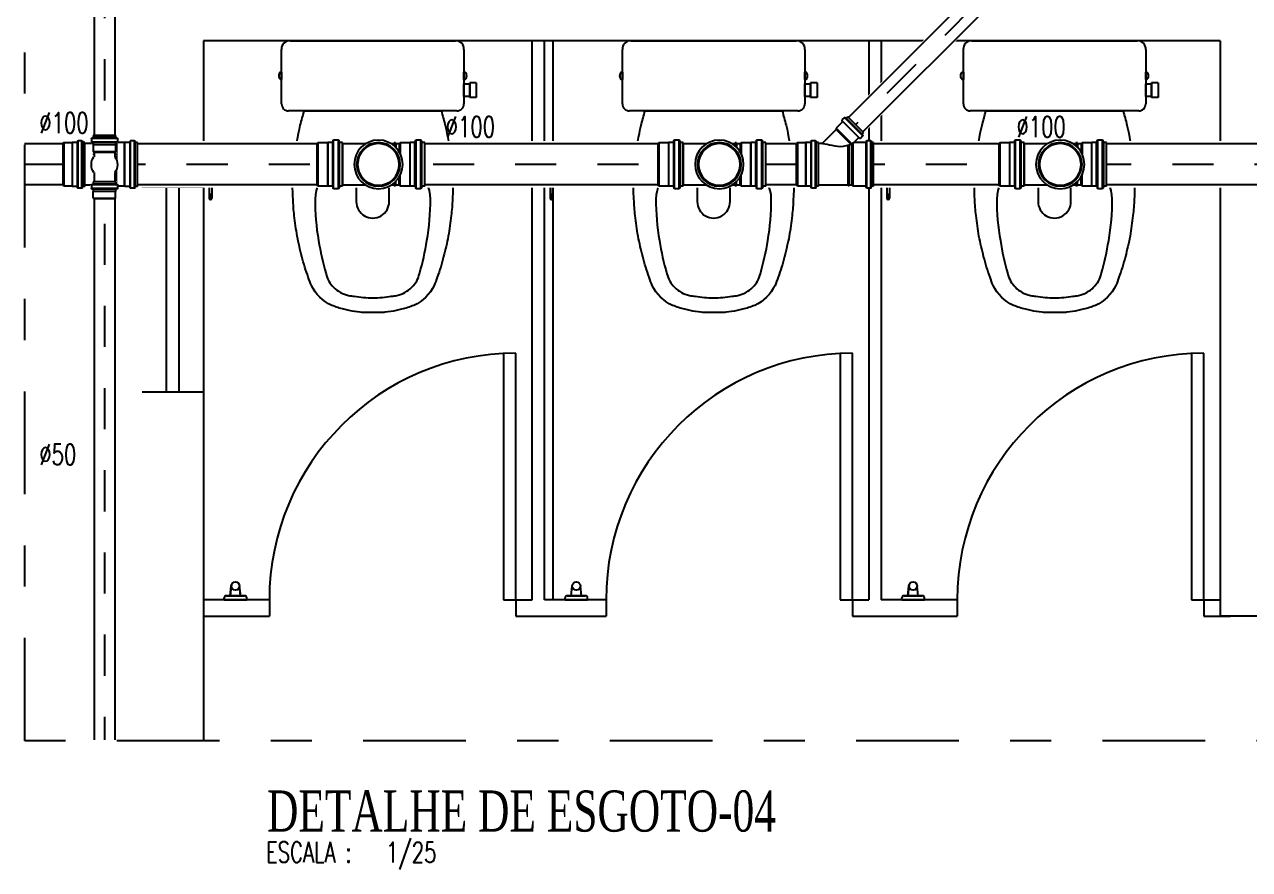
# Model space of a CAD drawing. Header units: inches. Extents: x 542787 to 543192, y 9574025 to 9574373.
# Drawn here: x 542827.79 to 542830.773, y 9574182.069 to 9574184.125 of the extents above; entities that cross this region are included whole.
import ezdxf

# ---------------------------------------------------------------- set-up
doc = ezdxf.new("R2010")
doc.units = ezdxf.units.IN
doc.header["$MEASUREMENT"] = 0
for name, pattern in [('DASHDOT', [1, 0.5, -0.25, 0, -0.25]), ('DASHDOT2', [0.5, 0.25, -0.125, 0, -0.125]), ('HIDDEN2', [4.7625, 3.175, -1.5875])]:
    doc.linetypes.add(name, pattern=pattern)
for name, color, linetype in [('CERCADURA', 7, 'Continuous'), ('EIXO', 8, 'Continuous'), ('I-ARQ', 8, 'Continuous'), ('I-ESGOTO', 6, 'Continuous'), ('I-NORMO_INST', 4, 'Continuous')]:
    doc.layers.add(name, color=color, linetype=linetype)
doc.styles.add('125', font='ROMANS.SHX', dxfattribs={"width": 0.7, "height": 0.25})
doc.styles.add('ROMANS', font='romans.shx', dxfattribs={"height": 0.025})
doc.styles.add('TITULO', font='times.ttf')

# ---------------------------------------------------------------- blocks, each defined once
blk = doc.blocks.new('*U158')
at = {"color": 2}
blk.add_wipeout([(0.0201, 0.0201), (1.4558, -1.4155), (1.4155, -1.4558), (-0.0201, -0.0201)], dxfattribs=at)
for p, q in [((0.0177, 0.0177), (1.4533, -1.418)), ((-0.0177, -0.0177), (1.418, -1.4533))]:
    blk.add_line(p, q)
at = {"layer": 'EIXO', "linetype": 'DASHDOT', "ltscale": 0.01}
blk.add_line((0, 0), (1.4356, -1.4356), dxfattribs=at)
blk = doc.blocks.new('*U310')
at = {"color": 2}
blk.add_wipeout([(0, 0.0569), (0.8618, 0.0569), (0.8618, -0.0569), (0, -0.0569)], dxfattribs=at)
for p, q in [((0, 0.05), (0.8618, 0.05)), ((0, -0.05), (0.8618, -0.05))]:
    blk.add_line(p, q)
at = {"layer": 'EIXO', "linetype": 'DASHDOT', "ltscale": 0.01}
blk.add_line((0, 0), (0.8618, 0), dxfattribs=at)
blk = doc.blocks.new('*U303')
at = {"color": 2}
blk.add_wipeout([(0, 0.0569), (4.4842, 0.0569), (4.4842, -0.0569), (0, -0.0569)], dxfattribs=at)
for p, q in [((0, 0.05), (4.4842, 0.05)), ((0, -0.05), (4.4842, -0.05))]:
    blk.add_line(p, q)
at = {"layer": 'EIXO', "linetype": 'DASHDOT', "ltscale": 0.01}
blk.add_line((0, 0), (4.4842, 0), dxfattribs=at)
blk = doc.blocks.new('A$C125A11A8')
for p, q in [((0, -0.0531), (0, 0.0531)), ((0, 0.0531), (0.0061, 0.0531)), ((0.0074, 0.0541), (0.0084, 0.0581)), ((0.0097, 0.0591), (0.0214, 0.0591)), ((0.0097, -0.0577), (0.0097, 0.0577)), ((0.0214, -0.0577), (0.0214, 0.0577)), ((0.023, 0.0543), (0.0227, 0.0578)), ((0.0244, 0.0531), (0.0357, 0.0531)), ((0.0244, -0.0531), (0.0244, 0.0531)), ((0.0357, -0.0531), (0.0357, 0.0531)), ((0.0357, 0.0531), (0.036, 0.0527)), ((0.036, 0.0527), (0.0597, 0.0527)), ((0.0597, 0.0527), (0.0597, 0.0255)), ((0.0597, 0.0527), (0.0621, 0.0503)), ((0.0621, 0.0503), (0.0709, 0.0503)), ((0.0709, 0.0503), (0.071, 0.0523)), ((0.0709, 0.0503), (0.0709, 0.0415)), ((0.071, 0.0523), (0.075, 0.0523)), ((0.0751, 0.0503), (0.075, 0.0523)), ((0.0751, 0.0503), (0.082, 0.0503)), ((0.0751, 0.0503), (0.0751, 0.0454)), ((0.1438, 0.0503), (0.2007, 0.0503)), ((0.2007, -0.0531), (0.2007, 0.0531)), ((0.2007, 0.0531), (0.2067, 0.0531)), ((0.208, 0.0541), (0.2091, 0.0581)), ((0.2104, 0.0591), (0.2221, 0.0591)), ((0.2104, -0.0577), (0.2104, 0.0577)), ((0.2221, -0.0577), (0.2221, 0.0577)), ((0.2237, 0.0543), (0.2234, 0.0578)), ((0.225, 0.0531), (0.2363, 0.0531)), ((0.2363, 0.0531), (0.2367, 0.0527)), ((0.2367, 0.0527), (0.2603, 0.0527)), ((0.2603, 0.0527), (0.2627, 0.0503)), ((0.2627, 0.0503), (0.2627, -0.0503)), ((0.0597, -0.0527), (0.0597, -0.0255)), ((0, -0.0531), (0.0061, -0.0531)), ((0.0074, -0.0541), (0.0084, -0.0581)), ((0.0097, -0.0591), (0.0214, -0.0591)), ((0.023, -0.0543), (0.0227, -0.0578)), ((0.0244, -0.0531), (0.0357, -0.0531)), ((0.0357, -0.0531), (0.036, -0.0527)), ((0.036, -0.0527), (0.0597, -0.0527)), ((0.0597, -0.0527), (0.0621, -0.0503)), ((0.0621, -0.0503), (0.0709, -0.0503)), ((0.0709, -0.0503), (0.0709, -0.0415)), ((0.0709, -0.0503), (0.071, -0.0523)), ((0.071, -0.0523), (0.075, -0.0523)), ((0.0751, -0.0503), (0.075, -0.0523)), ((0.0751, -0.0503), (0.0751, -0.0454)), ((0.0751, -0.0503), (0.082, -0.0503)), ((0.1438, -0.0503), (0.2007, -0.0503)), ((0.2007, -0.0531), (0.2067, -0.0531)), ((0.208, -0.0541), (0.2091, -0.0581)), ((0.2104, -0.0591), (0.2221, -0.0591)), ((0.2237, -0.0543), (0.2234, -0.0578)), ((0.225, -0.0531), (0.2363, -0.0531)), ((0.2363, -0.0531), (0.2367, -0.0527)), ((0.2367, -0.0527), (0.2603, -0.0527)), ((0.2603, -0.0527), (0.2627, -0.0503))]:
    blk.add_line(p, q)
at = {"color": 8}
for p, q in [((0.0071, -0.0531), (0.0071, 0.0531)), ((0.0231, -0.0531), (0.0231, 0.0531)), ((0.036, -0.0527), (0.036, 0.0527)), ((0.0621, 0.0503), (0.0621, 0.03)), ((0.2007, 0.0503), (0.2007, -0.0503)), ((0.2007, 0.0503), (0.2007, -0.0503)), ((0.2078, -0.0531), (0.2078, 0.0531)), ((0.2238, -0.0531), (0.2238, 0.0531)), ((0.2363, 0.0531), (0.2363, -0.0531)), ((0.2367, 0.0527), (0.2367, -0.0527)), ((0.2603, 0.0527), (0.2603, -0.0527)), ((0.0621, -0.0503), (0.0621, -0.03))]:
    blk.add_line(p, q, dxfattribs=at)
for radius in [0.0591, 0.0507]:
    blk.add_circle((0.1129, 0), radius)
blk.add_circle((0.1129, 0), 0.0531, dxfattribs=at)
for centre, start, end in [((0.0061, 0.0544), 270, 345), ((0.0097, 0.0577), 90, 165), ((0.0214, 0.0577), 5, 90), ((0.0244, 0.0544), 185, 270), ((0.2067, 0.0544), 270, 345), ((0.2104, 0.0577), 90, 165), ((0.2221, 0.0577), 5, 90), ((0.225, 0.0544), 185, 270), ((0.0061, -0.0544), 15, 90), ((0.0097, -0.0577), 195, 270), ((0.0214, -0.0577), 270, 355), ((0.0244, -0.0544), 90, 175), ((0.2067, -0.0544), 15, 90), ((0.2104, -0.0577), 195, 270), ((0.2221, -0.0577), 270, 355), ((0.225, -0.0544), 90, 175)]:
    blk.add_arc(centre, 0.00133, start, end)
blk = doc.blocks.new('te100100')
at = {"color": 2}
blk.add_wipeout([(0.1503, -0.0577), (0.1267, -0.0577), (0.1263, -0.058), (0.116, -0.058), (0.1159, -0.0588), (0.1103, -0.064), (0.0986, -0.064), (0.0931, -0.0598), (0.0926, -0.058), (0.0845, -0.058), (0.0845, -0.0553), (0.0333, -0.0553), (0.0015, -0.0653), (-0.0327, -0.0553), (-0.0329, -0.0573), (-0.0447, -0.0573), (-0.0449, -0.0553), (-0.0479, -0.0553), (-0.0503, -0.0577), (-0.074, -0.0577), (-0.0743, -0.058), (-0.0847, -0.058), (-0.0848, -0.0588), (-0.0904, -0.064), (-0.1021, -0.064), (-0.1075, -0.0598), (-0.108, -0.058), (-0.1118, -0.058), (-0.1118, 0.0568), (-0.108, 0.0568), (-0.1075, 0.0586), (-0.1021, 0.0628), (-0.0904, 0.0628), (-0.0848, 0.0576), (-0.0847, 0.0568), (-0.0743, 0.0568), (-0.074, 0.0565), (-0.0503, 0.0565), (-0.0479, 0.0541), (-0.0449, 0.0541), (-0.0447, 0.0561), (-0.0329, 0.0561), (-0.0327, 0.0541), (0.0001, 0.0633), (0.0333, 0.0541), (0.0845, 0.0541), (0.0845, 0.0568), (0.0926, 0.0568), (0.0931, 0.0586), (0.0986, 0.0628), (0.1103, 0.0628), (0.1159, 0.0576), (0.116, 0.0568), (0.1263, 0.0568), (0.1267, 0.0565), (0.1503, 0.0565), (0.1509, 0.0515), (0.1509, -0.0527)], dxfattribs=at)
blk.add_blockref('A$C125A11A8', (-0.1118, -0.0006), dxfattribs=at)
blk = doc.blocks.new('A$C01993D97')
for p, q in [((0, -0.0533), (0, 0.0532)), ((0, 0.0532), (0.0044, 0.0532)), ((0.0062, 0.0569), (0.0054, 0.054)), ((0.0072, 0.0576), (0.0166, 0.0576)), ((0.0072, -0.0567), (0.0072, 0.0566)), ((0.0166, -0.0567), (0.0166, 0.0566)), ((0.0176, 0.0567), (0.0178, 0.0542)), ((0.0188, 0.0532), (0.0309, 0.0532)), ((0.0309, -0.0533), (0.0309, 0.0532)), ((0.0309, 0.0532), (0.0312, 0.053)), ((0.0312, 0.053), (0.0509, 0.053)), ((0.0509, 0.053), (0.0509, 0.0119)), ((0.0509, 0.053), (0.0531, 0.0508)), ((0.0531, 0.0508), (0.0593, 0.0508)), ((0.0593, 0.0508), (0.0594, 0.0523)), ((0.0594, 0.0523), (0.0594, 0.0239)), ((0.0594, 0.0523), (0.0624, 0.0523)), ((0.0624, 0.0523), (0.0624, 0.0262)), ((0.0625, 0.0508), (0.0624, 0.0523)), ((0.0625, 0.0508), (0.128, 0.0508)), ((0.128, -0.0533), (0.128, 0.0532)), ((0.128, 0.0532), (0.1324, 0.0532)), ((0.1342, 0.0569), (0.1334, 0.054)), ((0.1352, 0.0576), (0.1446, 0.0576)), ((0.1352, -0.0567), (0.1352, 0.0566)), ((0.1446, -0.0567), (0.1446, 0.0566)), ((0.1456, 0.0567), (0.1458, 0.0542)), ((0.1468, 0.0532), (0.1589, 0.0532)), ((0.1589, 0.0532), (0.1592, 0.053)), ((0.1789, 0.053), (0.1592, 0.053)), ((0.1789, 0.053), (0.1811, 0.0508)), ((0.1811, -0.0508), (0.1811, 0.0508)), ((0.0509, -0.053), (0.0509, -0.0119)), ((0.0594, -0.0523), (0.0594, -0.0239)), ((0.0624, -0.0523), (0.0624, -0.0262)), ((0, -0.0533), (0.0044, -0.0533)), ((0.0062, -0.0569), (0.0054, -0.054)), ((0.0072, -0.0577), (0.0166, -0.0577)), ((0.0176, -0.0567), (0.0178, -0.0542)), ((0.0188, -0.0533), (0.0309, -0.0533)), ((0.0309, -0.0533), (0.0312, -0.053)), ((0.0312, -0.053), (0.0509, -0.053)), ((0.0509, -0.053), (0.0531, -0.0508)), ((0.0531, -0.0508), (0.0593, -0.0508)), ((0.0593, -0.0508), (0.0594, -0.0523)), ((0.0594, -0.0523), (0.0624, -0.0523)), ((0.0625, -0.0508), (0.0624, -0.0523)), ((0.0625, -0.0508), (0.128, -0.0508)), ((0.128, -0.0533), (0.1324, -0.0533)), ((0.1342, -0.0569), (0.1334, -0.054)), ((0.1352, -0.0577), (0.1446, -0.0577)), ((0.1456, -0.0567), (0.1458, -0.0542)), ((0.1468, -0.0533), (0.1589, -0.0533)), ((0.1589, -0.0533), (0.1592, -0.053)), ((0.1592, -0.053), (0.1789, -0.053)), ((0.1789, -0.053), (0.1811, -0.0508))]:
    blk.add_line(p, q)
at = {"color": 8}
for p, q in [((0.0052, -0.0533), (0.0052, 0.0532)), ((0.0179, -0.0533), (0.0179, 0.0532)), ((0.0312, -0.053), (0.0312, 0.053)), ((0.0531, 0.0508), (0.0531, 0.0163)), ((0.0593, 0.0508), (0.0593, 0.0238)), ((0.0625, 0.0508), (0.0625, 0.0263)), ((0.128, -0.0508), (0.128, 0.0508)), ((0.128, -0.0508), (0.128, 0.0508)), ((0.1332, -0.0533), (0.1332, 0.0532)), ((0.1459, -0.0533), (0.1459, 0.0532)), ((0.1589, 0.0532), (0.1589, -0.0533)), ((0.1592, 0.053), (0.1592, -0.053)), ((0.1789, 0.053), (0.1789, -0.053)), ((0.0531, -0.0508), (0.0531, -0.0163)), ((0.0593, -0.0508), (0.0593, -0.0238)), ((0.0625, -0.0508), (0.0625, -0.0263))]:
    blk.add_line(p, q, dxfattribs=at)
for radius in [0.0318, 0.0256]:
    blk.add_circle((0.0804, 0), radius)
blk.add_circle((0.0804, 0), 0.0273, dxfattribs=at)
for centre, start, end in [((0.0044, 0.0542), 270, 345), ((0.0072, 0.0566), 90, 165), ((0.0166, 0.0566), 5, 90), ((0.0188, 0.0542), 185, 270), ((0.1324, 0.0542), 270, 345), ((0.1352, 0.0566), 90, 165), ((0.1446, 0.0566), 5, 90), ((0.1468, 0.0542), 185, 270), ((0.0044, -0.0543), 15, 90), ((0.0072, -0.0567), 195, 270), ((0.0166, -0.0567), 270, 355), ((0.0188, -0.0543), 90, 175), ((0.1324, -0.0543), 15, 90), ((0.1352, -0.0567), 195, 270), ((0.1446, -0.0567), 270, 355), ((0.1468, -0.0543), 90, 175)]:
    blk.add_arc(centre, 0.001, start, end)
blk = doc.blocks.new('*U129')
at = {"color": 2}
blk.add_wipeout([(0.1019, -0.0526), (0.1008, -0.0564), (0.0811, -0.0564), (0.0808, -0.0567), (0.0692, -0.0567), (0.0691, -0.0577), (0.0654, -0.0611), (0.0559, -0.0611), (0.0523, -0.0583), (0.0519, -0.0567), (0.0461, -0.0567), (0.0461, -0.0542), (-0.0142, -0.0542), (-0.0143, -0.0557), (-0.0223, -0.0557), (-0.0224, -0.0542), (-0.025, -0.0542), (-0.0272, -0.0564), (-0.0469, -0.0564), (-0.0472, -0.0567), (-0.0588, -0.0567), (-0.0589, -0.0577), (-0.0626, -0.0611), (-0.0721, -0.0611), (-0.0757, -0.0583), (-0.0761, -0.0567), (-0.0792, -0.0567), (-0.0792, 0.0553), (-0.0761, 0.0553), (-0.0757, 0.0569), (-0.0721, 0.0597), (-0.0626, 0.0597), (-0.0589, 0.0563), (-0.0588, 0.0553), (-0.0453, 0.0553), (-0.0453, 0.0551), (-0.0272, 0.0551), (-0.025, 0.0529), (-0.0224, 0.0529), (-0.0223, 0.0544), (-0.0143, 0.0544), (-0.0142, 0.0529), (0.0461, 0.0529), (0.0461, 0.0553), (0.0519, 0.0553), (0.0523, 0.0569), (0.0559, 0.0597), (0.0654, 0.0597), (0.0691, 0.0563), (0.0692, 0.0553), (0.0827, 0.0553), (0.0827, 0.055), (0.1008, 0.055), (0.1019, 0.0513)], dxfattribs=at)
blk.add_blockref('A$C01993D97', (-0.0792, -0.0007), dxfattribs=at)
blk = doc.blocks.new('*U130')
at = {"color": 2}
blk.add_wipeout([(-0.0497, 0.034), (-0.0465, 0.0316), (-0.046, 0.0296), (-0.0403, 0.0296), (-0.0403, 0.0276), (-0.0207, 0.0276), (-0.0009, 0.0353), (0.0209, 0.0276), (0.0211, 0.0291), (0.0282, 0.0291), (0.0283, 0.028), (0.0297, 0.0294), (0.0465, 0.0294), (0.0467, 0.0296), (0.0511, 0.0296), (0.0513, 0.031), (0.0545, 0.034), (0.0633, 0.034), (0.0665, 0.0316), (0.067, 0.0296), (0.0704, 0.0296), (0.0704, -0.0297), (0.067, -0.0297), (0.0665, -0.0317), (0.0633, -0.0342), (0.0545, -0.0342), (0.0513, -0.0312), (0.0511, -0.0297), (0.0451, -0.0297), (0.0451, -0.0295), (0.0297, -0.0295), (0.0283, -0.0282), (0.0282, -0.0292), (0.0211, -0.0292), (0.0209, -0.0277), (0.0006, -0.0355), (-0.0207, -0.0277), (-0.0403, -0.0277), (-0.0403, -0.0297), (-0.046, -0.0297), (-0.0465, -0.0317), (-0.0497, -0.0342), (-0.0585, -0.0342), (-0.0617, -0.0312), (-0.0619, -0.0297), (-0.0663, -0.0297), (-0.0666, -0.0295), (-0.0833, -0.0295), (-0.0841, -0.0264), (-0.0841, 0.0262), (-0.0833, 0.0293), (-0.0666, 0.0293), (-0.0663, 0.0296), (-0.0619, 0.0296), (-0.0617, 0.031), (-0.0585, 0.034)], dxfattribs=at)
for p, q in [((-0.0594, 0.0308), (-0.0597, 0.0282)), ((-0.0497, 0.0317), (-0.0585, 0.0317)), ((-0.0585, 0.0307), (-0.0585, -0.0309)), ((-0.0497, 0.0307), (-0.0497, -0.0309)), ((-0.0487, 0.031), (-0.0479, 0.028)), ((0.0536, 0.0308), (0.0533, 0.0282)), ((0.0538, 0.0307), (0.0538, -0.0309)), ((0.0633, 0.0317), (0.0545, 0.0317)), ((0.0633, 0.0307), (0.0633, -0.0309)), ((0.0643, 0.031), (0.0651, 0.028)), ((-0.0824, 0.027), (-0.0841, 0.0253)), ((-0.0841, 0.0253), (-0.0841, -0.0254)), ((-0.0824, 0.027), (-0.0656, 0.027)), ((-0.0654, 0.0273), (-0.0656, 0.027)), ((-0.0607, 0.0273), (-0.0654, 0.0273)), ((-0.0426, 0.0273), (-0.047, 0.0273)), ((-0.0426, 0.0273), (-0.0426, -0.0274)), ((-0.0199, 0.0253), (-0.0426, 0.0253)), ((0.0288, 0.0253), (0.0185, 0.0253)), ((0.023, 0.0253), (0.0232, 0.0268)), ((0.0261, 0.0268), (0.0232, 0.0268)), ((0.0262, 0.0253), (0.0261, 0.0268)), ((0.0306, 0.0271), (0.0288, 0.0253)), ((0.0306, 0.0271), (0.0306, -0.0272)), ((0.0474, 0.0271), (0.0306, 0.0271)), ((0.0476, 0.0273), (0.0474, 0.0271)), ((0.0476, 0.0273), (0.0476, -0.0274)), ((0.0523, 0.0273), (0.0476, 0.0273)), ((0.0704, 0.0273), (0.066, 0.0273)), ((0.0704, 0.0273), (0.0704, -0.0274)), ((-0.0824, -0.0272), (-0.0841, -0.0254)), ((-0.0824, -0.0272), (-0.0656, -0.0272)), ((-0.0654, -0.0274), (-0.0656, -0.0272)), ((-0.0607, -0.0274), (-0.0654, -0.0274)), ((-0.0594, -0.031), (-0.0597, -0.0283)), ((-0.0487, -0.0311), (-0.0479, -0.0282)), ((-0.0426, -0.0274), (-0.047, -0.0274)), ((-0.0199, -0.0254), (-0.0426, -0.0254)), ((0.0288, -0.0254), (0.0185, -0.0254)), ((0.023, -0.0254), (0.0232, -0.0269)), ((0.0261, -0.0269), (0.0232, -0.0269)), ((0.0262, -0.0254), (0.0261, -0.0269)), ((0.0306, -0.0272), (0.0288, -0.0254)), ((0.0474, -0.0272), (0.0306, -0.0272)), ((0.0476, -0.0274), (0.0474, -0.0272)), ((0.0523, -0.0274), (0.0476, -0.0274)), ((0.0536, -0.031), (0.0533, -0.0283)), ((0.0643, -0.0311), (0.0651, -0.0282)), ((0.0704, -0.0274), (0.066, -0.0274)), ((-0.0497, -0.0319), (-0.0585, -0.0319)), ((0.0633, -0.0319), (0.0545, -0.0319))]:
    blk.add_line(p, q)
at = {"color": 8}
for p, q in [((-0.0824, -0.0272), (-0.0824, 0.027)), ((-0.0656, 0.027), (-0.0656, -0.0272)), ((-0.0654, -0.0274), (-0.0654, 0.0273)), ((-0.0598, 0.0273), (-0.0598, -0.0274)), ((-0.0477, 0.0273), (-0.0477, -0.0274)), ((-0.0426, 0.0253), (-0.0426, -0.0254)), ((0.0288, 0.0253), (0.0288, -0.0254)), ((0.0474, 0.0271), (0.0474, -0.0272)), ((0.0532, 0.0273), (0.0532, -0.0274)), ((0.0653, 0.0273), (0.0653, -0.0274))]:
    blk.add_line(p, q, dxfattribs=at)
for centre, radius, start, end in [((-0.0585, 0.0307), 0.001, 90, 175), ((-0.0497, 0.0307), 0.001, 15, 90), ((-0.0007, -0.0001), 0.0318, 52.8607, 127.1393), ((0.0545, 0.0307), 0.001, 90, 175), ((0.0633, 0.0307), 0.001, 15, 90), ((-0.0607, 0.0283), 0.001, 270, 355), ((-0.047, 0.0283), 0.001, 195, 270), ((0.0523, 0.0283), 0.001, 270, 355), ((0.066, 0.0283), 0.001, 195, 270), ((-0.0607, -0.0284), 0.001, 5, 90), ((-0.047, -0.0284), 0.001, 90, 165), ((-0.0007, -0.0001), 0.0318, 232.8607, 307.1393), ((0.0523, -0.0284), 0.001, 5, 90), ((0.066, -0.0284), 0.001, 90, 165), ((-0.0585, -0.0309), 0.001, 185, 270), ((-0.0497, -0.0309), 0.001, 270, 345), ((0.0545, -0.0309), 0.001, 185, 270), ((0.0633, -0.0309), 0.001, 270, 345)]:
    blk.add_arc(centre, radius, start, end)
blk = doc.blocks.new('*U177')
at = {"color": 2}
blk.add_wipeout([(0.0546, 0.0258), (0.0549, 0.0256), (0.0549, 0.0134), (0.0593, 0.013), (0.0593, -0.0009), (0.0549, -0.002), (0.0549, -0.0076), (0.0524, -0.0076), (0.0524, -0.0765), (0.0539, -0.0766), (0.0539, -0.0825), (0.0524, -0.0827), (0.0524, -0.0867), (0.0549, -0.0892), (0.0549, -0.1211), (0.0593, -0.1215), (0.0593, -0.1354), (0.0549, -0.1365), (0.0549, -0.1421), (-0.0549, -0.1421), (-0.0549, -0.1365), (-0.0593, -0.1354), (-0.0593, -0.1215), (-0.0549, -0.1211), (-0.0549, -0.0959), (-0.0632, -0.1042), (-0.0603, -0.1076), (-0.0697, -0.1169), (-0.0736, -0.1146), (-0.0775, -0.1185), (-0.1185, -0.0775), (-0.1146, -0.0736), (-0.1169, -0.0697), (-0.1076, -0.0603), (-0.1042, -0.0632), (-0.0889, -0.0479), (-0.0861, -0.0479), (-0.0524, -0.0143), (-0.0524, -0.0076), (-0.0549, -0.0076), (-0.0549, -0.002), (-0.0593, -0.0009), (-0.0593, 0.013), (-0.0549, 0.0134), (-0.0549, 0.0256), (-0.0546, 0.0258), (-0.0546, 0.0456), (-0.0515, 0.0487), (0.0515, 0.0487), (0.0546, 0.0456)], dxfattribs=at)
for p, q in [((-0.053, 0.0449), (-0.0508, 0.0471)), ((-0.053, 0.0449), (-0.053, 0.0252)), ((0.0508, 0.0471), (-0.0508, 0.0471)), ((0.053, 0.0449), (0.0508, 0.0471)), ((0.053, 0.0252), (0.053, 0.0449)), ((-0.0577, 0.0012), (-0.0577, 0.0106)), ((-0.0569, 0.0002), (-0.054, -0.0006)), ((-0.0567, 0.0116), (-0.0542, 0.0118)), ((0.0566, 0.0106), (-0.0567, 0.0106)), ((0.0566, 0.0012), (-0.0567, 0.0012)), ((-0.0533, 0.0249), (-0.053, 0.0252)), ((-0.0533, 0.0128), (-0.0533, 0.0249)), ((0.0532, 0.0249), (0.053, 0.0252)), ((0.0532, 0.0128), (0.0532, 0.0249)), ((0.0569, 0.0002), (0.054, -0.0006)), ((0.0567, 0.0116), (0.0542, 0.0118)), ((0.0576, 0.0012), (0.0576, 0.0106)), ((-0.0854, -0.0496), (-0.0508, -0.0149)), ((-0.0533, -0.006), (-0.0533, -0.0016)), ((0.0532, -0.006), (-0.0533, -0.006)), ((-0.0508, -0.0149), (-0.0508, -0.006)), ((0.0508, -0.078), (0.0508, -0.006)), ((0.0532, -0.006), (0.0532, -0.0016)), ((-0.1034, -0.0648), (-0.0883, -0.0496)), ((-0.0883, -0.0496), (-0.0505, -0.0873)), ((-0.0883, -0.0496), (-0.0854, -0.0496)), ((-0.1162, -0.0775), (-0.1131, -0.0745)), ((-0.0775, -0.1162), (-0.1162, -0.0775)), ((-0.1145, -0.0706), (-0.113, -0.0733)), ((-0.1144, -0.0694), (-0.1082, -0.0632)), ((-0.0701, -0.1136), (-0.1136, -0.0701)), ((-0.0634, -0.1069), (-0.1069, -0.0634)), ((-0.1068, -0.0631), (-0.1048, -0.0648)), ((-0.048, -0.0812), (0.0508, -0.0812)), ((-0.0479, -0.0811), (0.0523, -0.0811)), ((-0.0469, -0.078), (0.0508, -0.078)), ((-0.0469, -0.0781), (0.0523, -0.0781)), ((0.0508, -0.078), (0.0523, -0.0781)), ((0.0508, -0.0812), (0.0523, -0.0811)), ((0.0508, -0.0874), (0.0508, -0.0812)), ((0.0532, -0.0898), (0.0508, -0.0874)), ((0.0523, -0.0811), (0.0523, -0.0781)), ((-0.0775, -0.1162), (-0.0745, -0.1131)), ((-0.0706, -0.1145), (-0.0733, -0.113)), ((-0.0694, -0.1144), (-0.0632, -0.1082)), ((-0.0648, -0.1034), (-0.055, -0.0936)), ((-0.0631, -0.1068), (-0.0648, -0.1048)), ((-0.0533, -0.1217), (-0.0533, -0.0943)), ((-0.0518, -0.0898), (0.0532, -0.0898)), ((0.0532, -0.1217), (0.0532, -0.0898)), ((-0.0577, -0.1333), (-0.0577, -0.1239)), ((-0.0569, -0.1343), (-0.054, -0.1351)), ((-0.0567, -0.1229), (-0.0542, -0.1227)), ((0.0566, -0.1239), (-0.0567, -0.1239)), ((0.0566, -0.1333), (-0.0567, -0.1333)), ((-0.0533, -0.1405), (-0.0533, -0.1361)), ((0.0532, -0.1405), (-0.0533, -0.1405)), ((0.0532, -0.1405), (0.0532, -0.1361)), ((0.0569, -0.1343), (0.054, -0.1351)), ((0.0567, -0.1229), (0.0542, -0.1227)), ((0.0576, -0.1333), (0.0576, -0.1239))]:
    blk.add_line(p, q)
at = {"color": 8}
for p, q in [((-0.053, 0.0449), (0.053, 0.0449)), ((-0.0533, 0.0249), (0.0532, 0.0249)), ((0.0532, 0.0119), (-0.0533, 0.0119)), ((-0.053, 0.0252), (0.053, 0.0252)), ((0.0532, -0.0008), (-0.0533, -0.0008)), ((0.0508, -0.006), (-0.0508, -0.006)), ((-0.0496, -0.0853), (-0.0854, -0.0496)), ((-0.0739, -0.1126), (-0.1126, -0.0739)), ((-0.0654, -0.1041), (-0.1041, -0.0654)), ((-0.0506, -0.0874), (0.0508, -0.0874)), ((0.0532, -0.1226), (-0.0533, -0.1226)), ((0.0532, -0.1353), (-0.0533, -0.1353))]:
    blk.add_line(p, q, dxfattribs=at)
blk.add_lwpolyline([(-0.0512, -0.0158, -0.013476), (-0.0471, -0.0389, -0.106485), (-0.0442, -0.0672, -0.09207), (-0.0538, -0.0935, -0.112954)], format="xyb")
blk.add_lwpolyline([(-0.0506, -0.0874), (-0.0504, -0.0874), (-0.0505, -0.0873, -0.000362)], format="xyb", close=True)
for centre, start, end in [((-0.0567, 0.0106), 95, 180), ((-0.0567, 0.0012), 180, 255), ((-0.0543, 0.0128), 275, 360), ((0.0542, 0.0128), 180, 265), ((0.0566, 0.0106), 360, 85), ((0.0566, 0.0012), 285, 360), ((-0.0543, -0.0016), 360, 75), ((-0.0518, -0.0149), 304.2682, 360), ((0.0542, -0.0016), 105, 180), ((-0.1136, -0.0701), 135, 210), ((-0.1138, -0.0738), 315, 30), ((-0.1074, -0.0639), 50, 135), ((-0.1041, -0.0641), 230, 315), ((-0.0738, -0.1138), 60, 135), ((-0.0701, -0.1136), 240, 315), ((-0.0641, -0.1041), 135, 220), ((-0.0639, -0.1074), 315, 40), ((-0.0543, -0.0943), 360, 135), ((-0.0567, -0.1239), 95, 180), ((-0.0567, -0.1333), 180, 255), ((-0.0543, -0.1217), 275, 360), ((-0.0543, -0.1361), 360, 75), ((0.0542, -0.1217), 180, 265), ((0.0542, -0.1361), 105, 180), ((0.0566, -0.1239), 360, 85), ((0.0566, -0.1333), 285, 360)]:
    blk.add_arc(centre, 0.001, start, end)
blk = doc.blocks.new('*U312')
at = {"color": 2}
blk.add_wipeout([(0.0285, 0), (0.0285, -1.856), (-0.0285, -1.856), (-0.0285, 0)], dxfattribs=at)
for p, q in [((-0.025, 0), (-0.025, -1.856)), ((0.025, 0), (0.025, -1.856))]:
    blk.add_line(p, q)
at = {"layer": 'EIXO', "linetype": 'DASHDOT', "ltscale": 0.01}
blk.add_line((0, 0), (0, -1.856), dxfattribs=at)
blk = doc.blocks.new('TITOLO HS')
at = {"color": 253, "style": 'ROMANS', "width": 0.7}
blk.add_text('ESCALA :', height=0.002, dxfattribs=at).set_placement((-0.00005, -0.00001))
at = {"style": 'TITULO', "width": 0.7}
blk.add_attdef('LNOME', (0.00006, 0.003), '', height=0.006, dxfattribs=at)
at = {"color": 253, "style": 'ROMANS', "width": 0.7}
blk.add_attdef('LESC', (0.01163, -0.00003), '', height=0.002, dxfattribs=at)

msp = doc.modelspace()

# ---------------------------------------------------------------- linework, layer by layer
at = {"layer": 'I-ARQ'}
for p, q in [((542828.2265, 9574184.0851), (542828.2265, 9574182.3822)), ((542830.7015, 9574184.0851), (542828.2265, 9574184.0851)), ((542828.4371, 9574184.0851), (542828.8395, 9574184.0851)), ((542829.0265, 9574182.7251), (542829.0265, 9574184.0851)), ((542829.0565, 9574182.7251), (542829.0565, 9574184.0851)), ((542829.0765, 9574184.0851), (542829.0765, 9574182.7251)), ((542829.2671, 9574184.0851), (542829.6695, 9574184.0851)), ((542829.8465, 9574184.0851), (542829.8465, 9574182.7251)), ((542829.8765, 9574184.0851), (542829.8765, 9574182.7251)), ((542830.0971, 9574184.0851), (542830.4995, 9574184.0851)), ((542830.7015, 9574184.0851), (542830.7015, 9574182.7251)), ((542828.4163, 9574183.9318), (542828.4163, 9574184.0643)), ((542828.8603, 9574184.0643), (542828.8603, 9574183.9318)), ((542829.2463, 9574183.9318), (542829.2463, 9574184.0643)), ((542829.6903, 9574184.0643), (542829.6903, 9574183.9318)), ((542830.0763, 9574183.9318), (542830.0763, 9574184.0643)), ((542830.5203, 9574184.0643), (542830.5203, 9574183.9318)), ((542828.8433, 9574183.9151), (542828.4333, 9574183.9151)), ((542829.6733, 9574183.9151), (542829.2633, 9574183.9151)), ((542830.5033, 9574183.9151), (542830.0933, 9574183.9151)), ((542828.2285, 9574183.7701), (542828.2285, 9574183.8001)), ((542828.2579, 9574183.7967), (542828.2285, 9574183.7967)), ((542828.2402, 9574183.8228), (542828.2402, 9574183.7967)), ((542828.2402, 9574183.819), (542828.2462, 9574183.819)), ((542828.2402, 9574183.8169), (542828.2462, 9574183.8169)), ((542828.2402, 9574183.8128), (542828.2462, 9574183.8128)), ((542828.2462, 9574183.8228), (542828.2462, 9574183.7967)), ((542828.2579, 9574183.7722), (542828.2579, 9574183.798)), ((542828.2615, 9574183.7722), (542828.2615, 9574183.798)), ((542829.0585, 9574183.7701), (542829.0585, 9574183.8001)), ((542829.0879, 9574183.7967), (542829.0585, 9574183.7967)), ((542829.0702, 9574183.8228), (542829.0702, 9574183.7967)), ((542829.0702, 9574183.819), (542829.0762, 9574183.819)), ((542829.0702, 9574183.8169), (542829.0762, 9574183.8169)), ((542829.0702, 9574183.8128), (542829.0762, 9574183.8128)), ((542829.0762, 9574183.8228), (542829.0762, 9574183.7967)), ((542829.0879, 9574183.7722), (542829.0879, 9574183.798)), ((542829.0915, 9574183.7722), (542829.0915, 9574183.798)), ((542829.8785, 9574183.7701), (542829.8785, 9574183.8001)), ((542829.9079, 9574183.7967), (542829.8785, 9574183.7967)), ((542829.8902, 9574183.8228), (542829.8902, 9574183.7967)), ((542829.8902, 9574183.819), (542829.8962, 9574183.819)), ((542829.8902, 9574183.8169), (542829.8962, 9574183.8169)), ((542829.8902, 9574183.8128), (542829.8962, 9574183.8128)), ((542829.8962, 9574183.8228), (542829.8962, 9574183.7967)), ((542829.9079, 9574183.7722), (542829.9079, 9574183.798)), ((542829.9115, 9574183.7722), (542829.9115, 9574183.798)), ((542828.2579, 9574183.7735), (542828.2285, 9574183.7735)), ((542828.2402, 9574183.7735), (542828.2402, 9574183.7021)), ((542828.2462, 9574183.7735), (542828.2462, 9574183.7021)), ((542829.0879, 9574183.7735), (542829.0585, 9574183.7735)), ((542829.0702, 9574183.7735), (542829.0702, 9574183.7021)), ((542829.0762, 9574183.7735), (542829.0762, 9574183.7021)), ((542829.9079, 9574183.7735), (542829.8785, 9574183.7735)), ((542829.8902, 9574183.7735), (542829.8902, 9574183.7021)), ((542829.8962, 9574183.7735), (542829.8962, 9574183.7021)), ((542828.0965, 9574183.7501), (542828.2065, 9574183.7501)), ((542828.2402, 9574183.7121), (542828.2462, 9574183.7121)), ((542829.0702, 9574183.7121), (542829.0762, 9574183.7121)), ((542829.8902, 9574183.7121), (542829.8962, 9574183.7121)), ((542828.2402, 9574183.707), (542828.2462, 9574183.707)), ((542828.2402, 9574183.7038), (542828.2462, 9574183.7038)), ((542828.2404, 9574183.7012), (542828.2461, 9574183.7012)), ((542829.0702, 9574183.707), (542829.0762, 9574183.707)), ((542829.0702, 9574183.7038), (542829.0762, 9574183.7038)), ((542829.0704, 9574183.7012), (542829.0761, 9574183.7012)), ((542829.8902, 9574183.707), (542829.8962, 9574183.707)), ((542829.8902, 9574183.7038), (542829.8962, 9574183.7038)), ((542829.8904, 9574183.7012), (542829.8961, 9574183.7012)), ((542828.9565, 9574183.3251), (542828.9565, 9574182.7251)), ((542828.9865, 9574182.7251), (542828.9865, 9574183.3251)), ((542829.7765, 9574183.3251), (542829.7765, 9574182.7251)), ((542829.8065, 9574182.7251), (542829.8065, 9574183.3251)), ((542830.6315, 9574183.3251), (542830.6315, 9574182.7251)), ((542830.6615, 9574182.7251), (542830.6615, 9574183.3251)), ((542828.2913, 9574182.7351), (542828.2938, 9574182.7586)), ((542828.2916, 9574182.7351), (542828.2942, 9574182.7586)), ((542828.3163, 9574182.7351), (542828.3138, 9574182.7586)), ((542828.3167, 9574182.7351), (542828.3142, 9574182.7586)), ((542829.1213, 9574182.7351), (542829.1238, 9574182.7586)), ((542829.1216, 9574182.7351), (542829.1242, 9574182.7586)), ((542829.1463, 9574182.7351), (542829.1438, 9574182.7586)), ((542829.1467, 9574182.7351), (542829.1442, 9574182.7586)), ((542829.9413, 9574182.7351), (542829.9438, 9574182.7586)), ((542829.9416, 9574182.7351), (542829.9442, 9574182.7586)), ((542829.9663, 9574182.7351), (542829.9638, 9574182.7586)), ((542829.9667, 9574182.7351), (542829.9642, 9574182.7586)), ((542828.3865, 9574182.7251), (542828.2265, 9574182.7251)), ((542828.2766, 9574182.7251), (542828.2766, 9574182.7301)), ((542828.2766, 9574182.7251), (542828.2766, 9574182.7301)), ((542828.2766, 9574182.7251), (542828.3314, 9574182.7251)), ((542828.3314, 9574182.7251), (542828.2766, 9574182.7251)), ((542828.2816, 9574182.7351), (542828.3264, 9574182.7351)), ((542828.3264, 9574182.7351), (542828.2816, 9574182.7351)), ((542828.3314, 9574182.7251), (542828.3314, 9574182.7301)), ((542828.3314, 9574182.7251), (542828.3314, 9574182.7301)), ((542828.3865, 9574182.7251), (542828.3865, 9574182.6851)), ((542828.9565, 9574182.7251), (542828.9865, 9574182.7251)), ((542828.9865, 9574182.7251), (542828.9865, 9574182.6851)), ((542828.9865, 9574182.7251), (542829.0265, 9574182.7251)), ((542829.2065, 9574182.7251), (542829.0565, 9574182.7251)), ((542829.1066, 9574182.7251), (542829.1066, 9574182.7301)), ((542829.1066, 9574182.7251), (542829.1066, 9574182.7301)), ((542829.1066, 9574182.7251), (542829.1614, 9574182.7251)), ((542829.1614, 9574182.7251), (542829.1066, 9574182.7251)), ((542829.1116, 9574182.7351), (542829.1564, 9574182.7351)), ((542829.1564, 9574182.7351), (542829.1116, 9574182.7351)), ((542829.1614, 9574182.7251), (542829.1614, 9574182.7301)), ((542829.1614, 9574182.7251), (542829.1614, 9574182.7301)), ((542829.2065, 9574182.7251), (542829.2065, 9574182.6851)), ((542829.7765, 9574182.7251), (542829.8065, 9574182.7251)), ((542829.8065, 9574182.7251), (542829.8065, 9574182.6851)), ((542829.8065, 9574182.7251), (542829.8465, 9574182.7251)), ((542830.0615, 9574182.7251), (542829.8765, 9574182.7251)), ((542829.9266, 9574182.7251), (542829.9266, 9574182.7301)), ((542829.9266, 9574182.7251), (542829.9266, 9574182.7301)), ((542829.9266, 9574182.7251), (542829.9814, 9574182.7251)), ((542829.9814, 9574182.7251), (542829.9266, 9574182.7251)), ((542829.9316, 9574182.7351), (542829.9764, 9574182.7351)), ((542829.9764, 9574182.7351), (542829.9316, 9574182.7351)), ((542829.9814, 9574182.7251), (542829.9814, 9574182.7301)), ((542829.9814, 9574182.7251), (542829.9814, 9574182.7301)), ((542830.0615, 9574182.7251), (542830.0615, 9574182.6851)), ((542830.6315, 9574182.7251), (542830.6615, 9574182.7251)), ((542830.6615, 9574182.7251), (542830.6615, 9574182.6851)), ((542830.6615, 9574182.7251), (542830.7015, 9574182.7251)), ((542830.7015, 9574182.7351), (542830.7015, 9574182.7251)), ((542830.7015, 9574182.7251), (542830.7015, 9574182.7251)), ((542830.7015, 9574182.7251), (542830.7015, 9574182.6851)), ((542828.2265, 9574182.6851), (542828.3865, 9574182.6851)), ((542828.9865, 9574182.6851), (542829.0265, 9574182.6851)), ((542829.0265, 9574182.6851), (542829.0565, 9574182.6851)), ((542829.0465, 9574182.6851), (542829.2065, 9574182.6851)), ((542829.8065, 9574182.6851), (542829.8465, 9574182.6851)), ((542829.8465, 9574182.6851), (542829.8765, 9574182.6851)), ((542829.8465, 9574182.6851), (542829.8765, 9574182.6851)), ((542829.8715, 9574182.6851), (542830.0615, 9574182.6851)), ((542830.6615, 9574182.6851), (542830.6715, 9574182.6851)), ((542830.6715, 9574182.6851), (542830.7015, 9574182.6851)), ((542830.6715, 9574182.6851), (542830.7015, 9574182.6851)), ((542830.6965, 9574182.6851), (542830.7015, 9574182.6851)), ((542830.6968, 9574182.6851), (542830.7268, 9574182.6851)), ((542834.3965, 9574182.6851), (542830.7015, 9574182.6851))]:
    msp.add_line(p, q, dxfattribs=at)
at = {"layer": 'I-ARQ', "linetype": 'ByBlock'}
for p, q in [((542828.8903, 9574183.9831), (542828.8743, 9574183.9831)), ((542828.8743, 9574183.9471), (542828.8743, 9574183.9831)), ((542828.8903, 9574183.9831), (542828.8903, 9574183.9471)), ((542829.7203, 9574183.9831), (542829.7043, 9574183.9831)), ((542829.7043, 9574183.9471), (542829.7043, 9574183.9831)), ((542829.7203, 9574183.9831), (542829.7203, 9574183.9471)), ((542830.5503, 9574183.9831), (542830.5343, 9574183.9831)), ((542830.5343, 9574183.9471), (542830.5343, 9574183.9831)), ((542830.5503, 9574183.9831), (542830.5503, 9574183.9471)), ((542828.8903, 9574183.9471), (542828.8743, 9574183.9471)), ((542829.7203, 9574183.9471), (542829.7043, 9574183.9471)), ((542830.5503, 9574183.9471), (542830.5343, 9574183.9471))]:
    msp.add_line(p, q, dxfattribs=at)
at = {"layer": 'I-ARQ', "linetype": 'HIDDEN2'}
for p, q in [((542828.0765, 9574183.7301), (542828.2265, 9574183.7301)), ((542828.1365, 9574183.2301), (542828.1365, 9574183.7301)), ((542828.1665, 9574183.7301), (542828.1665, 9574183.2301)), ((542828.2265, 9574183.2301), (542828.0765, 9574183.2301))]:
    msp.add_line(p, q, dxfattribs=at)
at = {"layer": 'I-ARQ', "linetype": 'ByBlock'}
for points in [[(542828.4163, 9574184.0091), (542828.4163, 9574183.9911), (542828.4134, 9574183.9911, -0.197763), (542828.4132, 9574183.9912, -0.161404), (542828.4103, 9574184.0002, -0.158802), (542828.4132, 9574184.009, -0.197763), (542828.4134, 9574184.0091)], [(542828.8632, 9574184.0091, -0.197763), (542828.8634, 9574184.009, -0.15883), (542828.8663, 9574184.0002, -0.161377), (542828.8634, 9574183.9912, -0.197763), (542828.8632, 9574183.9911), (542828.8603, 9574183.9911), (542828.8603, 9574184.0091)], [(542829.2463, 9574184.0091), (542829.2463, 9574183.9911), (542829.2434, 9574183.9911, -0.197763), (542829.2432, 9574183.9912, -0.161404), (542829.2403, 9574184.0002, -0.158802), (542829.2432, 9574184.009, -0.197763), (542829.2434, 9574184.0091)], [(542829.6932, 9574184.0091, -0.197763), (542829.6934, 9574184.009, -0.15883), (542829.6963, 9574184.0002, -0.161377), (542829.6934, 9574183.9912, -0.197763), (542829.6932, 9574183.9911), (542829.6903, 9574183.9911), (542829.6903, 9574184.0091)], [(542830.0763, 9574184.0091), (542830.0763, 9574183.9911), (542830.0734, 9574183.9911, -0.197763), (542830.0732, 9574183.9912, -0.161404), (542830.0703, 9574184.0002, -0.158802), (542830.0732, 9574184.009, -0.197763), (542830.0734, 9574184.0091)], [(542830.5232, 9574184.0091, -0.197763), (542830.5234, 9574184.009, -0.15883), (542830.5263, 9574184.0002, -0.161377), (542830.5234, 9574183.9912, -0.197763), (542830.5232, 9574183.9911), (542830.5203, 9574183.9911), (542830.5203, 9574184.0091)]]:
    msp.add_lwpolyline(points, format="xyb", close=True, dxfattribs=at)
for points in [[(542828.8743, 9574183.9806), (542828.8743, 9574183.9496), (542828.8603, 9574183.9496), (542828.8603, 9574183.9806)], [(542829.7043, 9574183.9806), (542829.7043, 9574183.9496), (542829.6903, 9574183.9496), (542829.6903, 9574183.9806)], [(542830.5343, 9574183.9806), (542830.5343, 9574183.9496), (542830.5203, 9574183.9496), (542830.5203, 9574183.9806)]]:
    msp.add_lwpolyline(points, close=True, dxfattribs=at)
at = {"layer": 'I-ARQ'}
for points in [[(542828.8053, 9574183.9151, 0.003882), (542828.8148, 9574183.8801, -0.024258), (542828.8288, 9574183.8001, -0.02486), (542828.8328, 9574183.7501, -0.033324), (542828.8323, 9574183.7001, -0.02486), (542828.8293, 9574183.6601, -0.012268), (542828.8223, 9574183.6101, -0.015806), (542828.8108, 9574183.5601, -0.026699), (542828.7953, 9574183.5101, -0.021919), (542828.7878, 9574183.4901, -0.174675), (542828.7383, 9574183.4416, -0.045452), (542828.7083, 9574183.4321, -0.022856), (542828.6954, 9574183.4289, -0.041289), (542828.6687, 9574183.4249, -0.039166), (542828.663, 9574183.4245, -0.012899), (542828.6611, 9574183.4245, -0.04333), (542828.6383, 9574183.4241, -0.04333), (542828.6155, 9574183.4245, -0.052091), (542828.6079, 9574183.4249, -0.041289), (542828.5812, 9574183.4289, -0.022856), (542828.5683, 9574183.4321, -0.045452), (542828.5383, 9574183.4416, -0.174675), (542828.4888, 9574183.4901, -0.021919), (542828.4813, 9574183.5101, -0.026699), (542828.4658, 9574183.5601, -0.015806), (542828.4543, 9574183.6101, -0.012268), (542828.4473, 9574183.6601, -0.02486), (542828.4443, 9574183.7001, -0.033324), (542828.4438, 9574183.7501, -0.02486), (542828.4478, 9574183.8001, -0.024258), (542828.4618, 9574183.8801, 0.003882), (542828.4713, 9574183.9151)], [(542829.6353, 9574183.9151, 0.003882), (542829.6448, 9574183.8801, -0.024258), (542829.6588, 9574183.8001, -0.02486), (542829.6628, 9574183.7501, -0.033324), (542829.6623, 9574183.7001, -0.02486), (542829.6593, 9574183.6601, -0.012268), (542829.6523, 9574183.6101, -0.015806), (542829.6408, 9574183.5601, -0.026699), (542829.6253, 9574183.5101, -0.021919), (542829.6178, 9574183.4901, -0.174675), (542829.5683, 9574183.4416, -0.045452), (542829.5383, 9574183.4321, -0.022856), (542829.5254, 9574183.4289, -0.041289), (542829.4987, 9574183.4249, -0.039166), (542829.493, 9574183.4245, -0.012899), (542829.4911, 9574183.4245, -0.04333), (542829.4683, 9574183.4241, -0.04333), (542829.4455, 9574183.4245, -0.052091), (542829.4379, 9574183.4249, -0.041289), (542829.4112, 9574183.4289, -0.022856), (542829.3983, 9574183.4321, -0.045452), (542829.3683, 9574183.4416, -0.174675), (542829.3188, 9574183.4901, -0.021919), (542829.3113, 9574183.5101, -0.026699), (542829.2958, 9574183.5601, -0.015806), (542829.2843, 9574183.6101, -0.012268), (542829.2773, 9574183.6601, -0.02486), (542829.2743, 9574183.7001, -0.033324), (542829.2738, 9574183.7501, -0.02486), (542829.2778, 9574183.8001, -0.024258), (542829.2918, 9574183.8801, 0.003882), (542829.3013, 9574183.9151)], [(542830.4653, 9574183.9151, 0.003882), (542830.4748, 9574183.8801, -0.024258), (542830.4888, 9574183.8001, -0.02486), (542830.4928, 9574183.7501, -0.033324), (542830.4923, 9574183.7001, -0.02486), (542830.4893, 9574183.6601, -0.012268), (542830.4823, 9574183.6101, -0.015806), (542830.4708, 9574183.5601, -0.026699), (542830.4553, 9574183.5101, -0.021919), (542830.4478, 9574183.4901, -0.174675), (542830.3983, 9574183.4416, -0.045452), (542830.3683, 9574183.4321, -0.022856), (542830.3554, 9574183.4289, -0.041289), (542830.3287, 9574183.4249, -0.039166), (542830.323, 9574183.4245, -0.012899), (542830.3211, 9574183.4245, -0.04333), (542830.2983, 9574183.4241, -0.04333), (542830.2755, 9574183.4245, -0.052091), (542830.2679, 9574183.4249, -0.041289), (542830.2412, 9574183.4289, -0.022856), (542830.2283, 9574183.4321, -0.045452), (542830.1983, 9574183.4416, -0.174675), (542830.1488, 9574183.4901, -0.021919), (542830.1413, 9574183.5101, -0.026699), (542830.1258, 9574183.5601, -0.015806), (542830.1143, 9574183.6101, -0.012268), (542830.1073, 9574183.6601, -0.02486), (542830.1043, 9574183.7001, -0.033324), (542830.1038, 9574183.7501, -0.02486), (542830.1078, 9574183.8001, -0.024258), (542830.1218, 9574183.8801, 0.003882), (542830.1313, 9574183.9151)], [(542828.5347, 9574183.7724, 0.234638), (542828.4978, 9574183.7001, 0.044666), (542828.5064, 9574183.5991, 0.031515), (542828.5245, 9574183.5186, 0.151063), (542828.5431, 9574183.4858, 0.148094), (542828.5795, 9574183.4658, 0.031073), (542828.5932, 9574183.4637, 0.035055), (542828.6383, 9574183.4596, 0.035055), (542828.6835, 9574183.4637, 0.031073), (542828.6971, 9574183.4658, 0.148094), (542828.7335, 9574183.4858, 0.151063), (542828.7521, 9574183.5186, 0.031515), (542828.7702, 9574183.5991, 0.044666), (542828.7788, 9574183.7001, 0.234638), (542828.7419, 9574183.7724, 0.129345), (542828.6991, 9574183.7895, 0.041331), (542828.6383, 9574183.7941, 0.041331), (542828.5775, 9574183.7895, 0.129345)], [(542829.3647, 9574183.7724, 0.234638), (542829.3278, 9574183.7001, 0.044666), (542829.3364, 9574183.5991, 0.031515), (542829.3545, 9574183.5186, 0.151063), (542829.3731, 9574183.4858, 0.148094), (542829.4095, 9574183.4658, 0.031073), (542829.4232, 9574183.4637, 0.035055), (542829.4683, 9574183.4596, 0.035055), (542829.5135, 9574183.4637, 0.031073), (542829.5271, 9574183.4658, 0.148094), (542829.5635, 9574183.4858, 0.151063), (542829.5821, 9574183.5186, 0.031515), (542829.6002, 9574183.5991, 0.044666), (542829.6088, 9574183.7001, 0.234638), (542829.5719, 9574183.7724, 0.129345), (542829.5291, 9574183.7895, 0.041331), (542829.4683, 9574183.7941, 0.041331), (542829.4075, 9574183.7895, 0.129345)], [(542830.1947, 9574183.7724, 0.234638), (542830.1578, 9574183.7001, 0.044666), (542830.1664, 9574183.5991, 0.031515), (542830.1845, 9574183.5186, 0.151063), (542830.2031, 9574183.4858, 0.148094), (542830.2395, 9574183.4658, 0.031073), (542830.2532, 9574183.4637, 0.035055), (542830.2983, 9574183.4596, 0.035055), (542830.3435, 9574183.4637, 0.031073), (542830.3571, 9574183.4658, 0.148094), (542830.3935, 9574183.4858, 0.151063), (542830.4121, 9574183.5186, 0.031515), (542830.4302, 9574183.5991, 0.044666), (542830.4388, 9574183.7001, 0.234638), (542830.4019, 9574183.7724, 0.129345), (542830.3591, 9574183.7895, 0.041331), (542830.2983, 9574183.7941, 0.041331), (542830.2375, 9574183.7895, 0.129345)]]:
    msp.add_lwpolyline(points, format="xyb", close=True, dxfattribs=at)
at = {"layer": 'I-ARQ', "linetype": 'ByBlock'}
for points in [[(542828.5983, 9574183.7591), (542828.5983, 9574183.6939, 1.002091), (542828.6783, 9574183.6941), (542828.6783, 9574183.7591, 0.054282), (542828.6383, 9574183.7634, 0.054282), (542828.5983, 9574183.7591, -1.56536)], [(542829.4283, 9574183.7591), (542829.4283, 9574183.6939, 1.002091), (542829.5083, 9574183.6941), (542829.5083, 9574183.7591, 0.054282), (542829.4683, 9574183.7634, 0.054282), (542829.4283, 9574183.7591, -1.56536)], [(542830.2583, 9574183.7591), (542830.2583, 9574183.6939, 1.002091), (542830.3383, 9574183.6941), (542830.3383, 9574183.7591, 0.054282), (542830.2983, 9574183.7634, 0.054282), (542830.2583, 9574183.7591, -1.56536)]]:
    msp.add_lwpolyline(points, format="xyb", dxfattribs=at)
at = {"layer": 'I-ARQ'}
for centre, radius in [((542828.2432, 9574183.8228), 0.003), ((542829.0732, 9574183.8228), 0.003), ((542829.8932, 9574183.8228), 0.003), ((542828.3038, 9574182.7586), 0.01), ((542828.3042, 9574182.7586), 0.01), ((542829.1338, 9574182.7586), 0.01), ((542829.1342, 9574182.7586), 0.01), ((542829.9538, 9574182.7586), 0.01), ((542829.9542, 9574182.7586), 0.01)]:
    msp.add_circle(centre, radius, dxfattribs=at)
for centre, radius, start, end in [((542828.4352, 9574184.0662), 0.019, 84.255, 185.745), ((542828.8414, 9574184.0662), 0.019, 354.255, 95.745), ((542829.2652, 9574184.0662), 0.019, 84.255, 185.745), ((542829.6714, 9574184.0662), 0.019, 354.255, 95.745), ((542830.0952, 9574184.0662), 0.019, 84.255, 185.745), ((542830.5014, 9574184.0662), 0.019, 354.255, 95.745), ((542828.4327, 9574183.9315), 0.0164, 178.7026, 272.174), ((542828.8439, 9574183.9315), 0.0164, 267.826, 1.2974), ((542829.2627, 9574183.9315), 0.0164, 178.7026, 272.174), ((542829.6739, 9574183.9315), 0.0164, 267.826, 1.2974), ((542830.0927, 9574183.9315), 0.0164, 178.7026, 272.174), ((542830.5039, 9574183.9315), 0.0164, 267.826, 1.2974), ((542828.2275, 9574183.8004), 0.00108, 342.7498, 197.2502), ((542828.2597, 9574183.7976), 0.00182, 13.2763, 166.7237), ((542829.0575, 9574183.8004), 0.00108, 342.7498, 197.2502), ((542829.0897, 9574183.7976), 0.00182, 13.2763, 166.7237), ((542829.8775, 9574183.8004), 0.00108, 342.7498, 197.2502), ((542829.9097, 9574183.7976), 0.00182, 13.2763, 166.7237), ((542828.2275, 9574183.7698), 0.00108, 162.7498, 17.2502), ((542828.2597, 9574183.7726), 0.00182, 193.2763, 346.7237), ((542829.0575, 9574183.7698), 0.00108, 162.7498, 17.2502), ((542829.0897, 9574183.7726), 0.00182, 193.2763, 346.7237), ((542829.8775, 9574183.7698), 0.00108, 162.7498, 17.2502), ((542829.9097, 9574183.7726), 0.00182, 193.2763, 346.7237), ((542828.2432, 9574183.7021), 0.003, 180, 0), ((542829.0732, 9574183.7021), 0.003, 180, 0), ((542829.8932, 9574183.7021), 0.003, 180, 0), ((542828.9865, 9574182.7251), 0.6, 90, 180), ((542829.8065, 9574182.7251), 0.6, 90, 180), ((542830.6615, 9574182.7251), 0.6, 90, 180), ((542828.2816, 9574182.7301), 0.005, 90, 180), ((542828.2816, 9574182.7301), 0.005, 90, 180), ((542828.3264, 9574182.7301), 0.005, 0, 90), ((542828.3264, 9574182.7301), 0.005, 0, 90), ((542829.1116, 9574182.7301), 0.005, 90, 180), ((542829.1116, 9574182.7301), 0.005, 90, 180), ((542829.1564, 9574182.7301), 0.005, 0, 90), ((542829.1564, 9574182.7301), 0.005, 0, 90), ((542829.9316, 9574182.7301), 0.005, 90, 180), ((542829.9316, 9574182.7301), 0.005, 90, 180), ((542829.9764, 9574182.7301), 0.005, 0, 90), ((542829.9764, 9574182.7301), 0.005, 0, 90)]:
    msp.add_arc(centre, radius, start, end, dxfattribs=at)

# ---------------------------------------------------------------- block references
at = {"layer": 'I-NORMO_INST'}
ref = msp.add_blockref('TITOLO HS', (542828.3795, 9574182.0862), dxfattribs=dict(at, xscale=25, yscale=25, zscale=25))
ref.add_attrib('LNOME', 'DETALHE DE ESGOTO-04', (542828.3809, 9574182.1611), dxfattribs={"layer": '0', "height": 0.1, "style": 'TITULO', "width": 0.7})
ref.add_attrib('LESC', '1/25', (542828.6703, 9574182.0855), dxfattribs={"layer": '0', "color": 253, "height": 0.05, "style": 'ROMANS', "width": 0.7})

# ---------------------------------------------------------------- texts
at = {"layer": 'I-NORMO_INST', "style": '125', "width": 0.7}
msp.add_text('%%C50', height=0.05, dxfattribs=at).set_placement((542827.8263, 9574183.0537))

# ---------------------------------------------------------------- next in the draw order: block references
at = {"layer": 'I-ESGOTO', "xscale": -1}
msp.add_blockref('*U158', (542831.2335, 9574185.3007), dxfattribs=at)
at = {"layer": 'I-ESGOTO', "color": 2, "xscale": -1}
msp.add_blockref('*U310', (542828.6522, 9574183.7845), dxfattribs=at)

# ---------------------------------------------------------------- next in the draw order: block references
msp.add_blockref('*U303', (542832.2852, 9574183.7845), dxfattribs=at)

# ---------------------------------------------------------------- next in the draw order: block references
at = {"layer": 'I-ESGOTO', "xscale": -1, "rotation": 90}
msp.add_blockref('*U177', (542829.7174, 9574183.7845), dxfattribs=at)
at = {"layer": 'I-ESGOTO', "xscale": -1}
msp.add_blockref('*U129', (542827.9862, 9574183.7852), dxfattribs=at)
at = {"layer": 'I-ESGOTO', "color": 2, "xscale": -1}
for p in [(542828.6533, 9574183.7851), (542829.4833, 9574183.7851), (542830.3133, 9574183.7851)]:
    msp.add_blockref('te100100', p, dxfattribs=at)

# ---------------------------------------------------------------- next in the draw order: texts
at = {"layer": 'I-NORMO_INST', "style": '125', "width": 0.7}
msp.add_text('%%C100', height=0.05, dxfattribs=at).set_placement((542828.8161, 9574183.851))

# ---------------------------------------------------------------- next in the draw order: linework, layer by layer
at = {"layer": 'CERCADURA', "color": 9, "linetype": 'DASHDOT2'}
msp.add_lwpolyline([(542827.7912, 9574186.0471), (542834.8652, 9574186.0471), (542834.8652, 9574182.3822), (542827.7912, 9574182.3822)], close=True, dxfattribs=at)

# ---------------------------------------------------------------- next in the draw order: texts
at = {"layer": 'I-NORMO_INST', "style": '125', "width": 0.7}
msp.add_text('%%C100', height=0.05, dxfattribs=at).set_placement((542830.2058, 9574183.851))

# ---------------------------------------------------------------- next in the draw order: block references
at = {"layer": 'I-ESGOTO', "xscale": -1}
msp.add_blockref('*U312', (542827.985, 9574184.2403), dxfattribs=at)

# ---------------------------------------------------------------- next in the draw order: block references
at = {"layer": 'I-ESGOTO', "xscale": -1, "rotation": 270}
msp.add_blockref('*U130', (542827.985, 9574183.7845), dxfattribs=at)

# ---------------------------------------------------------------- next in the draw order: texts
at = {"layer": 'I-NORMO_INST', "style": '125', "width": 0.7}
msp.add_text('%%C100', height=0.05, dxfattribs=at).set_placement((542827.8263, 9574183.8606))

doc.saveas('drawing.dxf')
